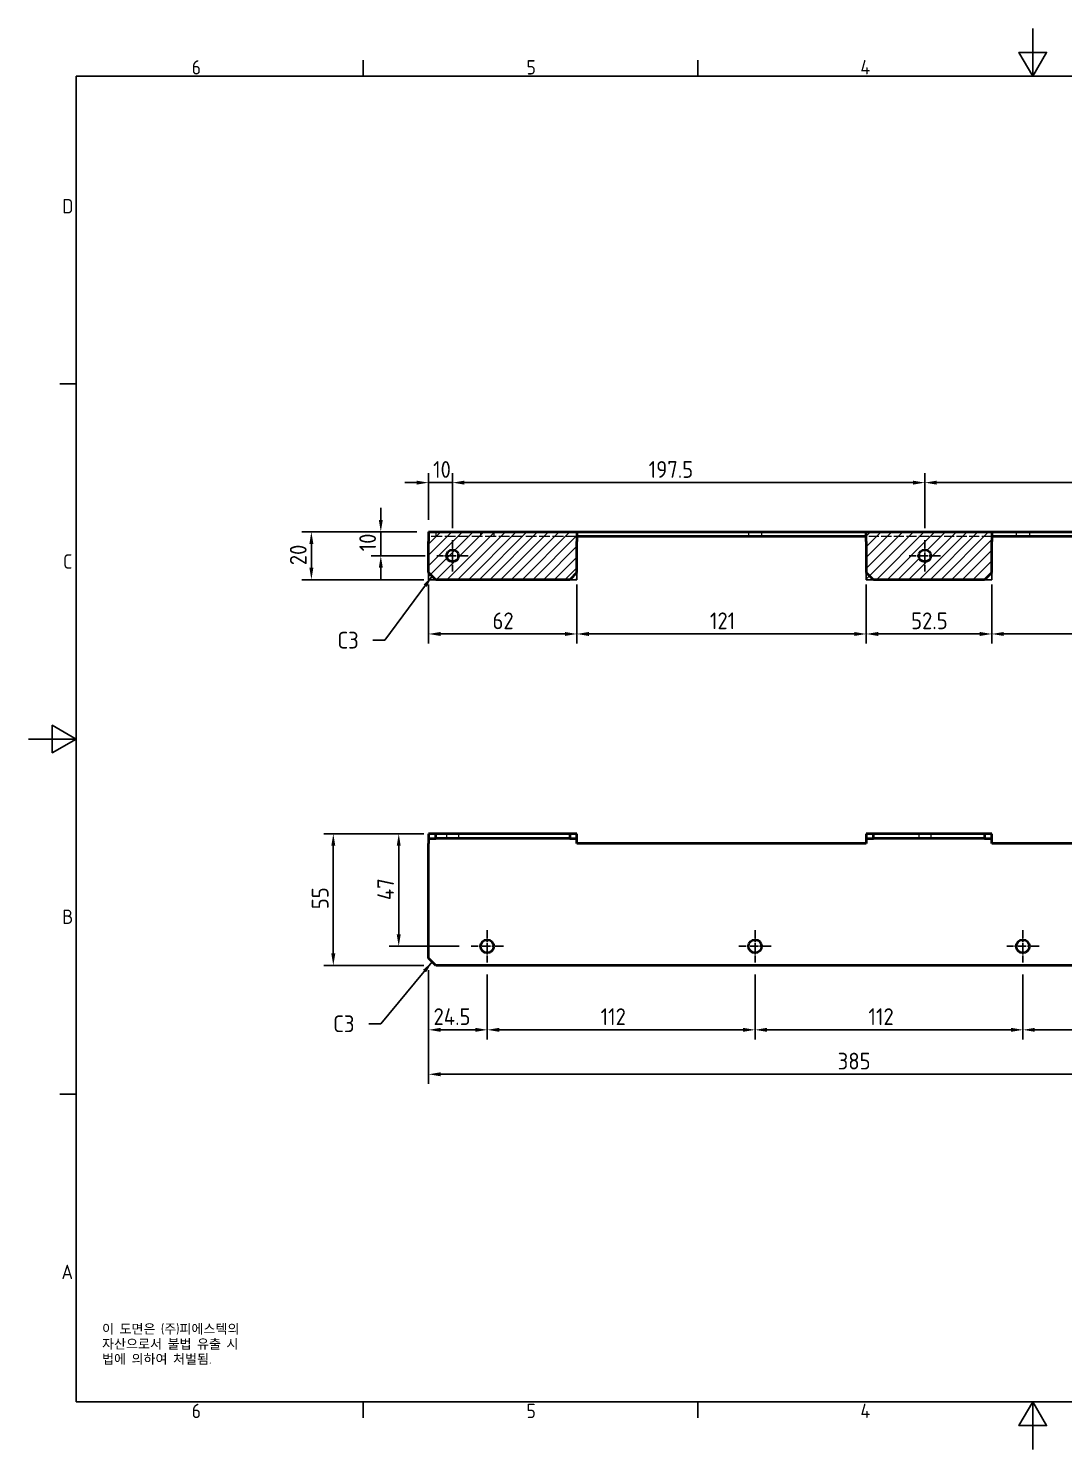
# Model space of a CAD drawing. Header units: millimetres. Extents: x 0 to 840, y 0 to 594.
# Drawn here: x 0 to 433, y 0 to 594 of the extents above; entities that cross this region are included whole.
import ezdxf

# ---------------------------------------------------------------- set-up
doc = ezdxf.new("R2010")
doc.units = ezdxf.units.MM
doc.header["$LTSCALE"] = 2
doc.linetypes.add('CHAIN', pattern=[0.3543, 0.2362, -0.0295, 0.0591, -0.0295])
doc.linetypes.add('DASHED', pattern=[0.2067, 0.1654, -0.0413])
doc.layers.get('0').update_dxf_attribs({"color": 3, "lineweight": 25})
for name, color, linetype, lineweight in [('가려진 것(ISO)', 2, 'DASHED', 18), ('가시적인 것(ISO)', 3, 'Continuous', 40), ('경계(ISO)', 7, 'Continuous', 25), ('기호(ISO)', 5, 'Continuous', 25), ('스케치 형상(ISO)', 3, 'Continuous', 25), ('중심 표식(ISO)', 1, 'Continuous', 25), ('치수(ISO)', 2, 'Continuous', 25), ('해치(ISO)', 7, 'Continuous', 18)]:
    doc.layers.add(name, color=color, linetype=linetype, lineweight=lineweight)
doc.styles.add('문자 텍스트_M2B', font='isocp.shx')
doc.styles.add('문자 텍스트_PSTEK_POSCO', font='isocp.shx')
doc.styles.add('치수 텍스트_PSTEK_POSCO', font='isocp.shx')
doc.dimstyles.new('치수_PSTEK_POSCO', dxfattribs={"dimscale": 2, "dimtxt": 3.5, "dimasz": 2.5, "dimexe": 2, "dimexo": 2.5, "dimgap": 1, "dimtad": 1, "dimrnd": 1e-08, "dimdsep": 46, "dimtxsty": '치수 텍스트_PSTEK_POSCO', "dimcen": 0.09, "dimdle": 10, "dimclrd": 7, "dimclre": 7, "dimclrt": 2, "dimadec": 1, "dimazin": 2, "dimtfac": 1, "dimtmove": 0, "dimatfit": 3, "dimfxl": 0, "dimtolj": 1, "dimlwd": -1, "dimlwe": -1, "dimarcsym": 0})
doc.dimstyles.new('치수_PSTEK_POSCO$7', dxfattribs={"dimscale": 2, "dimtxt": 3.5, "dimasz": 2.5, "dimexe": 2, "dimexo": 2.5, "dimgap": 1, "dimtad": 1, "dimrnd": 1e-08, "dimdsep": 46, "dimtxsty": '치수 텍스트_PSTEK_POSCO', "dimcen": 0.09, "dimdle": 10, "dimclrd": 7, "dimclre": 7, "dimclrt": 2, "dimadec": 1, "dimazin": 2, "dimtfac": 1, "dimtmove": 0, "dimatfit": 3, "dimfxl": 0, "dimtolj": 1, "dimlwd": -1, "dimlwe": -1, "dimarcsym": 0})
pattern_1 = [(45, (0, 0), (-2.245064, 2.245064), [])]

# ---------------------------------------------------------------- blocks, each defined once
blk = doc.blocks.new('경계 Default Border')
at = {"layer": '경계(ISO)'}
for p, q in [((70, 287), (70, 290.4)), ((140, 287), (140, 290.4)), ((10, 222.75), (6.6, 222.75)), ((10, 74.25), (6.6, 74.25)), ((70, 10), (70, 6.6)), ((140, 10), (140, 6.6))]:
    blk.add_line(p, q, dxfattribs=at)
at = {"layer": '경계(ISO)', "flags": 128}
for points in [[(210, 297), (210, 287), (207.11, 292), (212.89, 292), (210, 287)], [(10, 10), (10, 287), (410, 287), (410, 10), (10, 10)], [(0, 148.5), (10, 148.5), (5, 151.39), (5, 145.61), (10, 148.5)], [(210, 0), (210, 10), (207.11, 5), (212.89, 5), (210, 10)]]:
    blk.add_lwpolyline(points, dxfattribs=at)
at = {"layer": '경계(ISO)', "color": 2, "char_height": 3, "attachment_point": 7, "style": '문자 텍스트_M2B'}
for s, insert in [('6', (34.14, 287.37)), ('5', (104.14, 287.37)), ('4', (173.97, 287.4)), ('D', (7.08, 258.35)), ('C', (7.24, 184.1)), ('B', (7.08, 109.85)), ('A', (6.91, 35.62)), ('6', (34.14, 6.57)), ('5', (104.14, 6.57)), ('4', (173.97, 6.6))]:
    blk.add_mtext(s, dxfattribs=dict(at, insert=insert))
blk = doc.blocks.new('*D21')
at = {"layer": 'Defpoints', "color": 0, "transparency": 16777216}
for p in [(147.36, 383.57), (167.36, 383.57), (170.86, 373.57)]:
    blk.add_point(p, dxfattribs=at)
at = {"layer": '치수(ISO)', "color": 7, "transparency": 16777216}
for p, q in [((147.36, 388.57), (147.36, 393.57)), ((162.36, 383.57), (143.36, 383.57)), ((147.36, 373.57), (147.36, 383.57)), ((165.86, 373.57), (143.36, 373.57)), ((147.36, 368.57), (147.36, 363.57))]:
    blk.add_line(p, q, dxfattribs=at)
for points in [[(146.53, 388.57), (148.19, 388.57), (147.36, 383.57)], [(146.53, 368.57), (148.19, 368.57), (147.36, 373.57)]]:
    blk.add_solid(points, dxfattribs=at)
at = {"layer": '치수(ISO)', "color": 2, "transparency": 16777216, "insert": (141.86, 375.42), "char_height": 7, "attachment_point": 4, "rotation": 90, "style": '치수 텍스트_PSTEK_POSCO'}
blk.add_mtext('\\A1;10', dxfattribs=at)
blk = doc.blocks.new('*D22')
at = {"layer": 'Defpoints', "color": 0, "transparency": 16777216}
for p in [(177.36, 404.15), (167.36, 383.57), (177.36, 380.07)]:
    blk.add_point(p, dxfattribs=at)
at = {"layer": '치수(ISO)', "color": 7, "transparency": 16777216}
for p, q in [((162.36, 404.15), (157.36, 404.15)), ((167.36, 388.57), (167.36, 408.15)), ((167.36, 404.15), (177.36, 404.15)), ((177.36, 385.07), (177.36, 408.15)), ((182.36, 404.15), (187.36, 404.15))]:
    blk.add_line(p, q, dxfattribs=at)
for points in [[(162.36, 404.98), (162.36, 403.32), (167.36, 404.15)], [(182.36, 404.98), (182.36, 403.32), (177.36, 404.15)]]:
    blk.add_solid(points, dxfattribs=at)
at = {"layer": '치수(ISO)', "color": 2, "transparency": 16777216, "insert": (169.21, 409.65), "char_height": 7, "attachment_point": 4, "style": '치수 텍스트_PSTEK_POSCO'}
blk.add_mtext('\\A1;10', dxfattribs=at)
blk = doc.blocks.new('*D23')
at = {"layer": 'Defpoints', "color": 0, "transparency": 16777216}
for p in [(374.86, 404.15), (177.36, 380.07), (374.86, 380.07)]:
    blk.add_point(p, dxfattribs=at)
at = {"layer": '치수(ISO)', "color": 7, "transparency": 16777216}
for p, q in [((177.36, 385.07), (177.36, 408.15)), ((182.36, 404.15), (369.86, 404.15)), ((374.86, 385.07), (374.86, 408.15))]:
    blk.add_line(p, q, dxfattribs=at)
for points in [[(182.36, 404.98), (182.36, 403.32), (177.36, 404.15)], [(369.86, 404.98), (369.86, 403.32), (374.86, 404.15)]]:
    blk.add_solid(points, dxfattribs=at)
at = {"layer": '치수(ISO)', "color": 2, "transparency": 16777216, "insert": (259.37, 409.65), "char_height": 7, "attachment_point": 4, "style": '치수 텍스트_PSTEK_POSCO'}
blk.add_mtext('\\A1;197.5', dxfattribs=at)
blk = doc.blocks.new('*D24')
at = {"layer": 'Defpoints', "color": 0, "transparency": 16777216}
for p in [(542.36, 404.15), (374.86, 380.07), (542.36, 380.07)]:
    blk.add_point(p, dxfattribs=at)
at = {"layer": '치수(ISO)', "color": 7, "transparency": 16777216}
for p, q in [((374.86, 385.07), (374.86, 408.15)), ((379.86, 404.15), (537.36, 404.15)), ((542.36, 385.07), (542.36, 408.15))]:
    blk.add_line(p, q, dxfattribs=at)
for points in [[(379.86, 404.98), (379.86, 403.32), (374.86, 404.15)], [(537.36, 404.98), (537.36, 403.32), (542.36, 404.15)]]:
    blk.add_solid(points, dxfattribs=at)
at = {"layer": '치수(ISO)', "color": 2, "transparency": 16777216, "insert": (441.89, 409.65), "char_height": 7, "attachment_point": 4, "style": '치수 텍스트_PSTEK_POSCO'}
blk.add_mtext('\\A1;167.5', dxfattribs=at)
blk = doc.blocks.new('*D26')
at = {"layer": 'Defpoints', "color": 0, "transparency": 16777216}
for p in [(167.36, 383.57), (118.33, 363.57), (170.36, 363.57)]:
    blk.add_point(p, dxfattribs=at)
at = {"layer": '치수(ISO)', "color": 7, "transparency": 16777216}
for p, q in [((162.36, 383.57), (114.33, 383.57)), ((118.33, 378.57), (118.33, 368.57)), ((165.36, 363.57), (114.33, 363.57))]:
    blk.add_line(p, q, dxfattribs=at)
for points in [[(117.5, 378.57), (119.17, 378.57), (118.33, 383.57)], [(117.5, 368.57), (119.17, 368.57), (118.33, 363.57)]]:
    blk.add_solid(points, dxfattribs=at)
at = {"layer": '치수(ISO)', "color": 2, "transparency": 16777216, "insert": (112.83, 369.63), "char_height": 7, "attachment_point": 4, "rotation": 90, "style": '치수 텍스트_PSTEK_POSCO'}
blk.add_mtext('\\A1;20', dxfattribs=at)
blk = doc.blocks.new('*D27')
at = {"layer": 'Defpoints', "color": 0, "transparency": 16777216}
for p in [(167.36, 366.57), (229.36, 366.57), (229.36, 340.9)]:
    blk.add_point(p, dxfattribs=at)
at = {"layer": '치수(ISO)', "color": 7, "transparency": 16777216}
for p, q in [((167.36, 361.57), (167.36, 336.9)), ((229.36, 361.57), (229.36, 336.9)), ((172.36, 340.9), (224.36, 340.9))]:
    blk.add_line(p, q, dxfattribs=at)
for points in [[(172.36, 341.73), (172.36, 340.06), (167.36, 340.9)], [(224.36, 341.73), (224.36, 340.06), (229.36, 340.9)]]:
    blk.add_solid(points, dxfattribs=at)
at = {"layer": '치수(ISO)', "color": 2, "transparency": 16777216, "insert": (194.07, 346.4), "char_height": 7, "attachment_point": 4, "style": '치수 텍스트_PSTEK_POSCO'}
blk.add_mtext('\\A1;62', dxfattribs=at)
blk = doc.blocks.new('*D28')
at = {"layer": 'Defpoints', "color": 0, "transparency": 16777216}
for p in [(229.36, 366.57), (350.36, 366.57), (350.36, 340.9)]:
    blk.add_point(p, dxfattribs=at)
at = {"layer": '치수(ISO)', "color": 7, "transparency": 16777216}
for p, q in [((229.36, 361.57), (229.36, 336.9)), ((350.36, 361.57), (350.36, 336.9)), ((234.36, 340.9), (345.36, 340.9))]:
    blk.add_line(p, q, dxfattribs=at)
for points in [[(234.36, 341.73), (234.36, 340.06), (229.36, 340.9)], [(345.36, 341.73), (345.36, 340.06), (350.36, 340.9)]]:
    blk.add_solid(points, dxfattribs=at)
at = {"layer": '치수(ISO)', "color": 2, "transparency": 16777216, "insert": (284.98, 346.4), "char_height": 7, "attachment_point": 4, "style": '치수 텍스트_PSTEK_POSCO'}
blk.add_mtext('\\A1;121', dxfattribs=at)
blk = doc.blocks.new('*D29')
at = {"layer": 'Defpoints', "color": 0, "transparency": 16777216}
for p in [(350.36, 366.57), (402.86, 366.57), (402.86, 340.9)]:
    blk.add_point(p, dxfattribs=at)
at = {"layer": '치수(ISO)', "color": 7, "transparency": 16777216}
for p, q in [((350.36, 361.57), (350.36, 336.9)), ((402.86, 361.57), (402.86, 336.9)), ((355.36, 340.9), (397.86, 340.9))]:
    blk.add_line(p, q, dxfattribs=at)
for points in [[(355.36, 341.73), (355.36, 340.06), (350.36, 340.9)], [(397.86, 341.73), (397.86, 340.06), (402.86, 340.9)]]:
    blk.add_solid(points, dxfattribs=at)
at = {"layer": '치수(ISO)', "color": 2, "transparency": 16777216, "insert": (369.12, 346.4), "char_height": 7, "attachment_point": 4, "style": '치수 텍스트_PSTEK_POSCO'}
blk.add_mtext('\\A1;52.5', dxfattribs=at)
blk = doc.blocks.new('*D30')
at = {"layer": 'Defpoints', "color": 0, "transparency": 16777216}
for p in [(402.86, 366.57), (523.86, 366.57), (523.86, 340.9)]:
    blk.add_point(p, dxfattribs=at)
at = {"layer": '치수(ISO)', "color": 7, "transparency": 16777216}
for p, q in [((402.86, 361.57), (402.86, 336.9)), ((523.86, 361.57), (523.86, 336.9)), ((407.86, 340.9), (518.86, 340.9))]:
    blk.add_line(p, q, dxfattribs=at)
for points in [[(407.86, 341.73), (407.86, 340.06), (402.86, 340.9)], [(518.86, 341.73), (518.86, 340.06), (523.86, 340.9)]]:
    blk.add_solid(points, dxfattribs=at)
at = {"layer": '치수(ISO)', "color": 2, "transparency": 16777216, "insert": (458.48, 346.4), "char_height": 7, "attachment_point": 4, "style": '치수 텍스트_PSTEK_POSCO'}
blk.add_mtext('\\A1;121', dxfattribs=at)
blk = doc.blocks.new('*D32')
at = {"layer": 'Defpoints', "color": 0, "transparency": 16777216}
for p in [(167.36, 205.35), (191.86, 203.6), (191.86, 175.44)]:
    blk.add_point(p, dxfattribs=at)
at = {"layer": '치수(ISO)', "color": 7, "transparency": 16777216}
for p, q in [((167.36, 200.35), (167.36, 171.44)), ((191.86, 198.6), (191.86, 171.44)), ((172.36, 175.44), (186.86, 175.44))]:
    blk.add_line(p, q, dxfattribs=at)
for points in [[(172.36, 176.27), (172.36, 174.61), (167.36, 175.44)], [(186.86, 176.27), (186.86, 174.61), (191.86, 175.44)]]:
    blk.add_solid(points, dxfattribs=at)
at = {"layer": '치수(ISO)', "color": 2, "transparency": 16777216, "insert": (169.41, 180.94), "char_height": 7, "attachment_point": 4, "style": '치수 텍스트_PSTEK_POSCO'}
blk.add_mtext('\\A1;24.5', dxfattribs=at)
blk = doc.blocks.new('*D33')
at = {"layer": 'Defpoints', "color": 0, "transparency": 16777216}
for p in [(191.86, 203.6), (303.86, 203.6), (303.86, 175.44)]:
    blk.add_point(p, dxfattribs=at)
at = {"layer": '치수(ISO)', "color": 7, "transparency": 16777216}
for p, q in [((191.86, 198.6), (191.86, 171.44)), ((303.86, 198.6), (303.86, 171.44)), ((196.86, 175.44), (298.86, 175.44))]:
    blk.add_line(p, q, dxfattribs=at)
for points in [[(196.86, 176.27), (196.86, 174.61), (191.86, 175.44)], [(298.86, 176.27), (298.86, 174.61), (303.86, 175.44)]]:
    blk.add_solid(points, dxfattribs=at)
at = {"layer": '치수(ISO)', "color": 2, "transparency": 16777216, "insert": (239.27, 180.94), "char_height": 7, "attachment_point": 4, "style": '치수 텍스트_PSTEK_POSCO'}
blk.add_mtext('\\A1;112', dxfattribs=at)
blk = doc.blocks.new('*D34')
at = {"layer": 'Defpoints', "color": 0, "transparency": 16777216}
for p in [(303.86, 203.6), (415.86, 203.6), (415.86, 175.44)]:
    blk.add_point(p, dxfattribs=at)
at = {"layer": '치수(ISO)', "color": 7, "transparency": 16777216}
for p, q in [((303.86, 198.6), (303.86, 171.44)), ((415.86, 198.6), (415.86, 171.44)), ((308.86, 175.44), (410.86, 175.44))]:
    blk.add_line(p, q, dxfattribs=at)
for points in [[(308.86, 176.27), (308.86, 174.61), (303.86, 175.44)], [(410.86, 176.27), (410.86, 174.61), (415.86, 175.44)]]:
    blk.add_solid(points, dxfattribs=at)
at = {"layer": '치수(ISO)', "color": 2, "transparency": 16777216, "insert": (351.27, 180.94), "char_height": 7, "attachment_point": 4, "style": '치수 텍스트_PSTEK_POSCO'}
blk.add_mtext('\\A1;112', dxfattribs=at)
blk = doc.blocks.new('*D35')
at = {"layer": 'Defpoints', "color": 0, "transparency": 16777216}
for p in [(415.86, 203.6), (527.86, 203.6), (527.86, 175.44)]:
    blk.add_point(p, dxfattribs=at)
at = {"layer": '치수(ISO)', "color": 7, "transparency": 16777216}
for p, q in [((415.86, 198.6), (415.86, 171.44)), ((527.86, 198.6), (527.86, 171.44)), ((420.86, 175.44), (522.86, 175.44))]:
    blk.add_line(p, q, dxfattribs=at)
for points in [[(420.86, 176.27), (420.86, 174.61), (415.86, 175.44)], [(522.86, 176.27), (522.86, 174.61), (527.86, 175.44)]]:
    blk.add_solid(points, dxfattribs=at)
at = {"layer": '치수(ISO)', "color": 2, "transparency": 16777216, "insert": (463.27, 180.94), "char_height": 7, "attachment_point": 4, "style": '치수 텍스트_PSTEK_POSCO'}
blk.add_mtext('\\A1;112', dxfattribs=at)
blk = doc.blocks.new('*D37')
at = {"layer": 'Defpoints', "color": 0, "transparency": 16777216}
for p in [(154.86, 257.35), (170.36, 257.35), (185.11, 210.35)]:
    blk.add_point(p, dxfattribs=at)
at = {"layer": '치수(ISO)', "color": 7, "transparency": 16777216}
for p, q in [((165.36, 257.35), (150.86, 257.35)), ((154.86, 215.35), (154.86, 252.35)), ((180.11, 210.35), (150.86, 210.35))]:
    blk.add_line(p, q, dxfattribs=at)
for points in [[(154.03, 252.35), (155.69, 252.35), (154.86, 257.35)], [(154.03, 215.35), (155.69, 215.35), (154.86, 210.35)]]:
    blk.add_solid(points, dxfattribs=at)
at = {"layer": '치수(ISO)', "color": 2, "transparency": 16777216, "insert": (149.36, 229.65), "char_height": 7, "attachment_point": 4, "rotation": 90, "style": '치수 텍스트_PSTEK_POSCO'}
blk.add_mtext('\\A1;47', dxfattribs=at)
blk = doc.blocks.new('*D38')
at = {"layer": 'Defpoints', "color": 0, "transparency": 16777216}
for p in [(170.36, 257.35), (127.5, 202.35), (170.36, 202.35)]:
    blk.add_point(p, dxfattribs=at)
at = {"layer": '치수(ISO)', "color": 7, "transparency": 16777216}
for p, q in [((165.36, 257.35), (123.5, 257.35)), ((127.5, 252.35), (127.5, 207.35)), ((165.36, 202.35), (123.5, 202.35))]:
    blk.add_line(p, q, dxfattribs=at)
for points in [[(126.67, 252.35), (128.33, 252.35), (127.5, 257.35)], [(126.67, 207.35), (128.33, 207.35), (127.5, 202.35)]]:
    blk.add_solid(points, dxfattribs=at)
at = {"layer": '치수(ISO)', "color": 2, "transparency": 16777216, "insert": (122, 225.85), "char_height": 7, "attachment_point": 4, "rotation": 90, "style": '치수 텍스트_PSTEK_POSCO'}
blk.add_mtext('\\A1;55', dxfattribs=at)
blk = doc.blocks.new('*D39')
at = {"layer": 'Defpoints', "color": 0, "transparency": 16777216}
for p in [(167.36, 205.35), (552.36, 205.35), (552.36, 156.87)]:
    blk.add_point(p, dxfattribs=at)
at = {"layer": '치수(ISO)', "color": 7, "transparency": 16777216}
for p, q in [((167.36, 200.35), (167.36, 152.87)), ((552.36, 200.35), (552.36, 152.87)), ((172.36, 156.87), (547.36, 156.87))]:
    blk.add_line(p, q, dxfattribs=at)
for points in [[(172.36, 157.7), (172.36, 156.04), (167.36, 156.87)], [(547.36, 157.7), (547.36, 156.04), (552.36, 156.87)]]:
    blk.add_solid(points, dxfattribs=at)
at = {"layer": '치수(ISO)', "color": 2, "transparency": 16777216, "insert": (338.42, 162.37), "char_height": 7, "attachment_point": 4, "style": '치수 텍스트_PSTEK_POSCO'}
blk.add_mtext('\\A1;385', dxfattribs=at)

msp = doc.modelspace()

# ---------------------------------------------------------------- hatches: boundary and pattern name
at = {"layer": '해치(ISO)'}
h = msp.add_hatch(dxfattribs=at)
h.set_pattern_fill('ANSI31', color=1, scale=25.4, style=0)
h.set_pattern_definition(pattern_1)
h.paths.add_polyline_path([(167.36, 383.571), (167.36, 363.571), (229.36, 363.571), (229.36, 383.571)])
h = msp.add_hatch(dxfattribs=at)
h.set_pattern_fill('ANSI31', color=1, scale=25.4, style=0)
h.set_pattern_definition(pattern_1)
edge = h.paths.add_edge_path(flags=0)
edge.add_arc((374.86, 373.571), 2.5, 0, 360)
h.paths.add_polyline_path([(402.86, 383.571), (402.86, 363.571), (350.36, 363.571), (350.36, 383.571)])

# ---------------------------------------------------------------- linework, layer by layer
at = {"layer": '가려진 것(ISO)', "ltscale": 13.634165}
msp.add_line((229.36, 381.571), (167.36, 381.571), dxfattribs=at)
at = {"layer": '가려진 것(ISO)', "ltscale": 1.904597}
for p, q in [((170.36, 383.571), (170.36, 381.571)), ((189.11, 383.571), (189.11, 381.571)), ((194.61, 383.571), (194.61, 381.571)), ((301.11, 383.571), (301.11, 381.571)), ((306.61, 383.571), (306.61, 381.571)), ((413.11, 383.571), (413.11, 381.571)), ((418.61, 383.571), (418.61, 381.571)), ((174.86, 257.347), (174.86, 255.347)), ((179.86, 257.347), (179.86, 255.347)), ((372.36, 257.347), (372.36, 255.347)), ((377.36, 257.347), (377.36, 255.347))]:
    msp.add_line(p, q, dxfattribs=at)
at = {"layer": '가려진 것(ISO)', "ltscale": 12.699565}
msp.add_line((402.86, 381.571), (350.36, 381.571), dxfattribs=at)
at = {"layer": '가시적인 것(ISO)'}
for p, q in [((167.36, 383.571), (229.36, 383.571)), ((167.36, 383.571), (167.36, 379.571)), ((229.36, 383.571), (229.36, 379.571)), ((229.36, 383.571), (350.36, 383.571)), ((350.36, 381.571), (229.36, 381.571)), ((350.36, 379.571), (350.36, 383.571)), ((350.36, 383.571), (402.86, 383.571)), ((402.86, 383.571), (402.86, 379.571)), ((402.86, 383.571), (523.86, 383.571)), ((523.86, 381.571), (402.86, 381.571)), ((167.36, 366.571), (167.36, 379.571)), ((229.36, 366.571), (229.36, 379.571)), ((350.36, 379.571), (350.36, 366.571)), ((402.86, 366.571), (402.86, 379.571)), ((170.36, 363.571), (167.36, 366.571)), ((226.36, 363.571), (170.36, 363.571)), ((229.36, 366.571), (226.36, 363.571)), ((353.36, 363.571), (350.36, 366.571)), ((399.86, 363.571), (353.36, 363.571)), ((402.86, 366.571), (399.86, 363.571)), ((170.36, 257.347), (167.36, 257.347)), ((167.36, 257.347), (167.36, 255.347)), ((170.36, 255.347), (170.36, 257.347)), ((226.36, 257.347), (170.36, 257.347)), ((229.36, 257.347), (226.36, 257.347)), ((226.36, 257.347), (226.36, 255.347)), ((229.36, 255.347), (229.36, 257.347)), ((353.36, 257.347), (350.36, 257.347)), ((350.36, 257.347), (350.36, 255.347)), ((353.36, 255.347), (353.36, 257.347)), ((399.86, 257.347), (353.36, 257.347)), ((402.86, 257.347), (399.86, 257.347)), ((399.86, 257.347), (399.86, 255.347)), ((402.86, 255.347), (402.86, 257.347)), ((167.36, 255.347), (170.36, 255.347)), ((167.36, 255.347), (167.36, 253.347)), ((167.36, 205.347), (167.36, 253.347)), ((226.36, 255.347), (170.36, 255.347)), ((226.36, 255.347), (229.36, 255.347)), ((229.36, 253.347), (229.36, 255.347)), ((350.36, 253.347), (229.36, 253.347)), ((350.36, 255.347), (353.36, 255.347)), ((350.36, 255.347), (350.36, 253.347)), ((399.86, 255.347), (353.36, 255.347)), ((399.86, 255.347), (402.86, 255.347)), ((402.86, 253.347), (402.86, 255.347)), ((523.86, 253.347), (402.86, 253.347)), ((170.36, 202.347), (167.36, 205.347)), ((549.36, 202.347), (170.36, 202.347))]:
    msp.add_line(p, q, dxfattribs=at)
for centre, radius in [((177.36, 373.571), 2.5), ((374.86, 373.571), 2.5), ((191.86, 210.347), 2.75), ((303.86, 210.347), 2.75), ((415.86, 210.347), 2.75)]:
    msp.add_circle(centre, radius, dxfattribs=at)
at = {"layer": '스케치 형상(ISO)'}
for p, q in [((167.36, 383.571), (229.36, 383.571)), ((167.36, 363.571), (167.36, 383.571)), ((229.36, 383.571), (229.36, 363.571)), ((350.36, 383.571), (402.86, 383.571)), ((350.36, 363.571), (350.36, 383.571)), ((402.86, 383.571), (402.86, 363.571)), ((229.36, 363.571), (167.36, 363.571)), ((402.86, 363.571), (350.36, 363.571))]:
    msp.add_line(p, q, dxfattribs=at)
at = {"layer": '중심 표식(ISO)', "linetype": 'CHAIN', "ltscale": 7.222748}
for p, q in [((177.36, 380.071), (177.36, 367.071)), ((374.86, 380.071), (374.86, 367.071)), ((183.86, 373.571), (170.86, 373.571)), ((381.36, 373.571), (368.36, 373.571))]:
    msp.add_line(p, q, dxfattribs=at)
at = {"layer": '중심 표식(ISO)', "linetype": 'CHAIN', "ltscale": 7.50055}
for p, q in [((191.86, 217.097), (191.86, 203.597)), ((303.86, 217.097), (303.86, 203.597)), ((415.86, 217.097), (415.86, 203.597)), ((198.61, 210.347), (185.11, 210.347)), ((310.61, 210.347), (297.11, 210.347)), ((422.61, 210.347), (409.11, 210.347))]:
    msp.add_line(p, q, dxfattribs=at)

# ---------------------------------------------------------------- block references
at = {"xscale": 2, "yscale": 2, "zscale": 2}
msp.add_blockref('경계 Default Border', (0, 0), dxfattribs=at)

# ---------------------------------------------------------------- texts
at = {"layer": '기호(ISO)', "color": 2, "char_height": 7, "attachment_point": 4, "style": '치수 텍스트_PSTEK_POSCO'}
for insert in [(129.196, 338.301), (127.421, 177.967)]:
    msp.add_mtext('{C3}', dxfattribs=dict(at, insert=insert))
at = {"layer": '기호(ISO)', "color": 7, "insert": (30.789, 52.457), "char_height": 4, "width": 102.48028, "attachment_point": 1, "line_spacing_factor": 0.944221, "style": '문자 텍스트_PSTEK_POSCO'}
msp.add_mtext('{이 도면은 (주)피에스텍의\\P자산으로서 불법 유출 시 \\P법에 의하여 처벌됨.}', dxfattribs=at)

# ---------------------------------------------------------------- dimensions: what is measured, and where the dimension line sits
at = {"layer": '치수(ISO)', "color": 7}
for base, p1, p2, angle, override, picture, middle in [((177.36, 404.151), (167.36, 383.571), (177.36, 380.071), 180, {"dimdec": 2, "dimtp": 0, "dimtm": 0, "dimtdec": 2, "dimtofl": 1, "dimatfit": 1}, '*D22', (172.36, 404.151)), ((374.86, 404.151), (177.36, 380.071), (374.86, 380.071), 180, {"dimdec": 2, "dimtp": 0, "dimtm": 0, "dimtdec": 2, "dimtofl": 0, "dimatfit": 1}, '*D23', (268.63, 404.151)), ((542.36, 404.151), (374.86, 380.071), (542.36, 380.071), 180, {"dimdec": 2, "dimtp": 0, "dimtm": 0, "dimtdec": 2, "dimtofl": 0, "dimatfit": 1}, '*D24', (451.13, 404.151)), ((147.36, 383.571), (170.86, 373.571), (167.36, 383.571), 90, {"dimdec": 2, "dimtp": 0, "dimtm": 0, "dimtdec": 2, "dimtofl": 1, "dimatfit": 1}, '*D21', (147.36, 378.571)), ((118.332, 363.571), (167.36, 383.571), (170.36, 363.571), 270, {"dimdec": 2, "dimtp": 0, "dimtm": 0, "dimtdec": 2, "dimtofl": 0, "dimatfit": 1}, '*D26', (118.332, 373.571)), ((229.36, 340.898), (167.36, 366.571), (229.36, 366.571), 180, {"dimdec": 2, "dimtp": 0, "dimtm": 0, "dimtdec": 2, "dimtofl": 0, "dimatfit": 1}, '*D27', (198.34, 340.898)), ((350.36, 340.898), (229.36, 366.571), (350.36, 366.571), 180, {"dimdec": 2, "dimtp": 0, "dimtm": 0, "dimtdec": 2, "dimtofl": 0, "dimatfit": 1}, '*D28', (289.88, 340.898)), ((402.86, 340.898), (350.36, 366.571), (402.86, 366.571), 180, {"dimdec": 2, "dimtp": 0, "dimtm": 0, "dimtdec": 2, "dimtofl": 0, "dimatfit": 1}, '*D29', (376.61, 340.898)), ((523.86, 340.898), (402.86, 366.571), (523.86, 366.571), 180, {"dimdec": 2, "dimtp": 0, "dimtm": 0, "dimtdec": 2, "dimtofl": 0, "dimatfit": 1}, '*D30', (463.38, 340.898)), ((127.5, 202.347), (170.36, 257.347), (170.36, 202.347), 90, {"dimdec": 2, "dimtp": 0, "dimtm": 0, "dimtdec": 2, "dimtofl": 0, "dimatfit": 1}, '*D38', (127.5, 229.847)), ((154.86, 257.347), (185.11, 210.347), (170.36, 257.347), 90, {"dimdec": 2, "dimtp": 0, "dimtm": 0, "dimtdec": 2, "dimtofl": 0, "dimatfit": 1}, '*D37', (154.86, 233.847)), ((191.86, 175.439), (167.36, 205.347), (191.86, 203.597), 180, {"dimdec": 2, "dimtp": 0, "dimtm": 0, "dimtdec": 2, "dimtofl": 0, "dimatfit": 1}, '*D32', (177.34, 175.439)), ((303.86, 175.439), (191.86, 203.597), (303.86, 203.597), 180, {"dimdec": 2, "dimtp": 0, "dimtm": 0, "dimtdec": 2, "dimtofl": 0, "dimatfit": 1}, '*D33', (244.38, 175.439)), ((415.86, 175.439), (303.86, 203.597), (415.86, 203.597), 180, {"dimdec": 2, "dimtp": 0, "dimtm": 0, "dimtdec": 2, "dimtofl": 0, "dimatfit": 1}, '*D34', (356.38, 175.439)), ((527.86, 175.439), (415.86, 203.597), (527.86, 203.597), 180, {"dimdec": 2, "dimtp": 0, "dimtm": 0, "dimtdec": 2, "dimtofl": 0, "dimatfit": 1}, '*D35', (468.38, 175.439))]:
    dim = msp.add_linear_dim(base=base, p1=p1, p2=p2, angle=angle, dimstyle='치수_PSTEK_POSCO', override=override, dxfattribs=at)
    dim.commit()
    dim.dimension.update_dxf_attribs({"geometry": picture, "text_midpoint": middle, "dimtype": 160})
dim = msp.add_linear_dim(base=(552.36, 156.869), p1=(167.36, 205.347), p2=(552.36, 205.347), dimstyle='치수_PSTEK_POSCO', override={"dimdec": 2, "dimtp": 0, "dimtm": 0, "dimtdec": 2, "dimtofl": 0, "dimatfit": 1}, dxfattribs=at)
dim.commit()
dim.dimension.update_dxf_attribs({"geometry": '*D39', "text_midpoint": (344.86, 156.869), "dimtype": 160})

# ---------------------------------------------------------------- leaders
at = {"layer": '기호(ISO)', "color": 7, "annotation_type": 0, "has_hookline": 1, "hookline_direction": 1, "text_width": 8.316}
for points in [[(168.86, 365.071), (149.092, 338.301), (144.092, 338.301)], [(168.86, 203.847), (147.317, 177.967), (142.317, 177.967)]]:
    msp.add_leader(points, dimstyle='치수_PSTEK_POSCO$7', override={"dimtad": 0}, dxfattribs=at)

doc.saveas('drawing.dxf')
